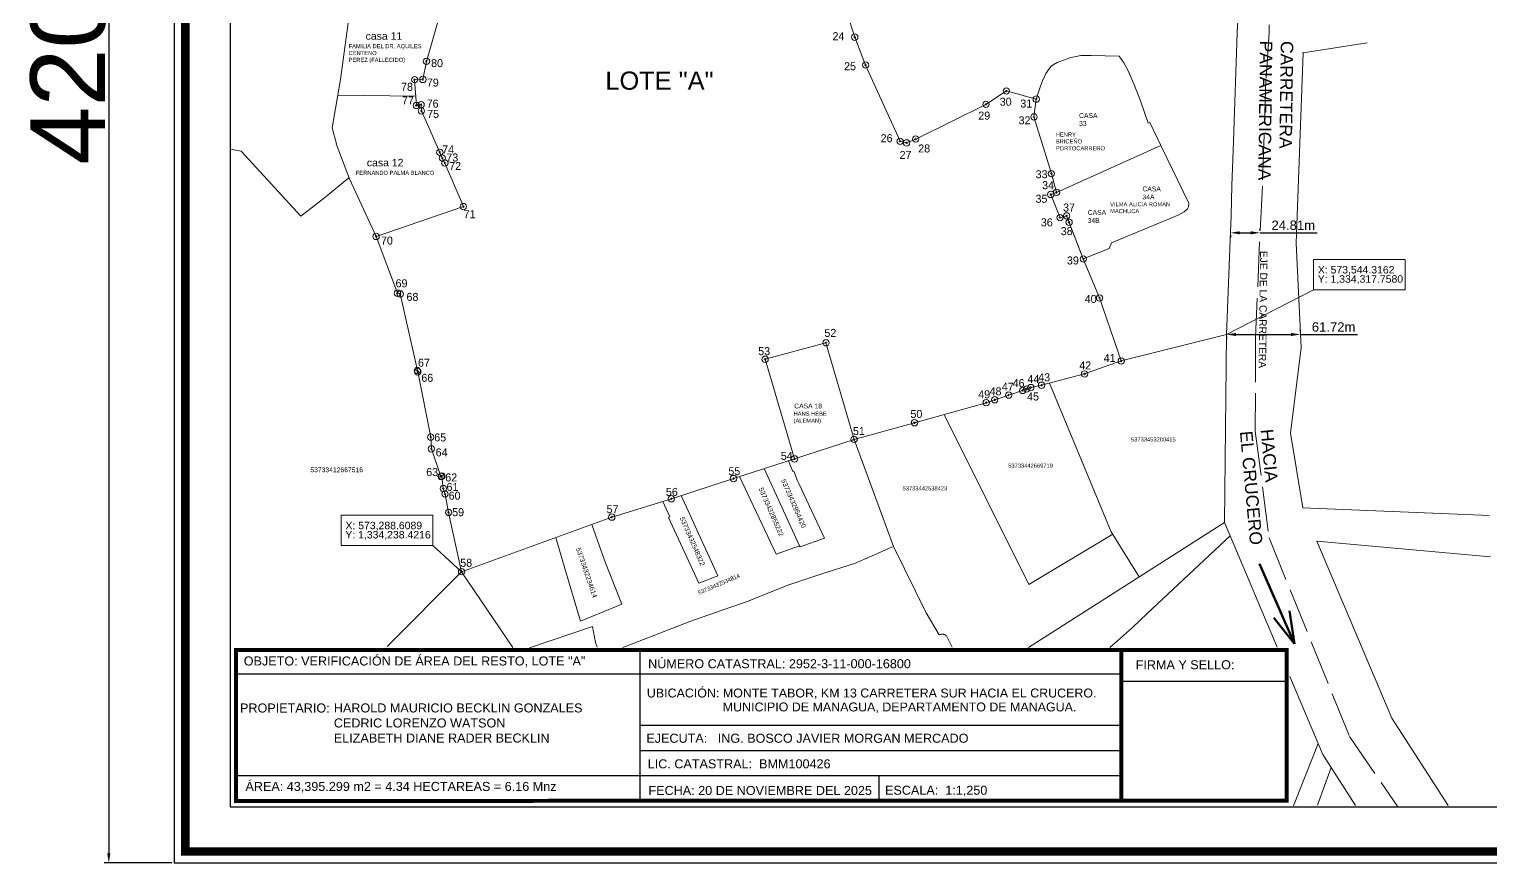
# Model space of a CAD drawing. Header units: millimetres. Extents: x -3245 to 2970, y 1153 to 3965.
# Drawn here: x -631.4 to -240.6, y 1656.4 to 1879.3 of the extents above; entities that cross this region are included whole.
import ezdxf
from ezdxf.enums import TextEntityAlignment as Align

# ---------------------------------------------------------------- set-up
doc = ezdxf.new("R2010")
doc.units = ezdxf.units.MM
doc.linetypes.add('ACAD_ISO02W100', pattern=[15, 12, -3])
doc.layers.add('CIRCULO PI', color=2, linetype='Continuous')
doc.layers.add('FONDO_MANAGUA', color=8, linetype='ACAD_ISO02W100')
doc.layers.add('FRAME 070', color=7, linetype='Continuous', lineweight=70)
doc.styles.add('LOPEZ', font='TCCM____.TTF')
doc.styles.add('PI', font='arial.ttf', dxfattribs={"height": 0.4})
doc.styles.get("Standard").update_dxf_attribs({"font": 'arial.ttf'})
doc.dimstyles.new('ISO-25', dxfattribs={"dimtxt": 2.5, "dimasz": 2.5, "dimexe": 1.25, "dimexo": 0.625, "dimtad": 1, "dimdec": 3, "dimtxsty": 'Standard', "dimcen": 2.5, "dimadec": 0, "dimazin": 0, "dimtfac": 1, "dimtdec": 3, "dimtmove": 0, "dimatfit": 3, "dimfxl": 1, "dimarcsym": 0})
doc.dimstyles.new('RONI-250', dxfattribs={"dimtxt": 2.5, "dimasz": 2.5, "dimexe": 1.25, "dimexo": 0.625, "dimgap": 0.725, "dimtad": 1, "dimzin": 1, "dimdsep": 46, "dimtxsty": 'Standard', "dimcen": 2.5, "dimclrd": 256, "dimclre": 256, "dimclrt": 5, "dimaunit": 1, "dimadec": 4, "dimazin": 0, "dimtfac": 1, "dimtmove": 0, "dimatfit": 3, "dimfxl": 1, "dimlwd": -1, "dimlwe": -1, "dimarcsym": 0})

# ---------------------------------------------------------------- blocks, each defined once
blk = doc.blocks.new('*D90')
at = {"color": 0, "lineweight": -2, "transparency": 16777216}
for p, q in [((-593.27, 2076.4), (-611.36, 2076.4)), ((-610.11, 2073.9), (-610.11, 1658.9)), ((-593.27, 1656.4), (-611.36, 1656.4))]:
    blk.add_line(p, q, dxfattribs=at)
at = {"color": 0, "lineweight": 9, "transparency": 16777216}
for points in [[(-610.53, 2073.9), (-609.7, 2073.9), (-610.11, 2076.4)], [(-610.53, 1658.9), (-609.7, 1658.9), (-610.11, 1656.4)]]:
    blk.add_solid(points, dxfattribs=at)
at = {"layer": 'Defpoints', "color": 0, "lineweight": 9, "transparency": 16777216}
for p in [(-592.65, 2076.4), (-610.11, 1656.4), (-592.65, 1656.4)]:
    blk.add_point(p, dxfattribs=at)
at = {"color": 0, "transparency": 16777216, "insert": (-620.95, 1866.4), "char_height": 2.5, "attachment_point": 5, "rotation": 90}
blk.add_mtext('{\\H8x;420}', dxfattribs=at)
blk = doc.blocks.new('*D108')
at = {"transparency": 16777216}
for p, q in [((-308.75, 1797.7), (-294, 1797.7)), ((-291.5, 1798.3), (-291.5, 1798.95)), ((-291.5, 1797.7), (-276.26, 1797.7)), ((-311.25, 1797.08), (-311.25, 1796.45))]:
    blk.add_line(p, q, dxfattribs=at)
at = {"lineweight": 9, "transparency": 16777216}
for points in [[(-308.75, 1798.12), (-308.75, 1797.28), (-311.25, 1797.7)], [(-294, 1798.12), (-294, 1797.28), (-291.5, 1797.7)]]:
    blk.add_solid(points, dxfattribs=at)
at = {"layer": 'Defpoints', "color": 0, "lineweight": 9, "transparency": 16777216}
for p in [(-311.25, 1797.71, 425.74), (-291.5, 1797.7), (-291.5, 1797.68, 438.66)]:
    blk.add_point(p, dxfattribs=at)
at = {"lineweight": 9, "transparency": 16777216, "insert": (-282.63, 1799.7), "char_height": 2.5, "attachment_point": 5}
blk.add_mtext('61.72m', dxfattribs=at)
blk = doc.blocks.new('*D109')
at = {"transparency": 16777216}
for p, q in [((-302.29, 1825.51), (-302.29, 1826.14)), ((-310.23, 1824.28), (-310.23, 1823.64)), ((-307.73, 1824.89), (-304.79, 1824.89)), ((-302.29, 1824.89), (-287.02, 1824.89))]:
    blk.add_line(p, q, dxfattribs=at)
at = {"lineweight": 9, "transparency": 16777216}
for points in [[(-307.73, 1825.31), (-307.73, 1824.48), (-310.23, 1824.89)], [(-304.79, 1825.31), (-304.79, 1824.48), (-302.29, 1824.89)]]:
    blk.add_solid(points, dxfattribs=at)
at = {"layer": 'Defpoints', "color": 0, "lineweight": 9, "transparency": 16777216}
for p in [(-310.23, 1824.91, 425.74), (-302.29, 1824.89), (-302.29, 1824.88, 106.4)]:
    blk.add_point(p, dxfattribs=at)
at = {"lineweight": 9, "transparency": 16777216, "insert": (-293.41, 1826.9), "char_height": 2.5, "attachment_point": 5}
blk.add_mtext('24.81m', dxfattribs=at)

msp = doc.modelspace()

# ---------------------------------------------------------------- linework, layer by layer
at = {"color": 7, "lineweight": 15}
msp.add_line((-311.2538, 1797.7091, 425.7391), (-288.0012, 1809.6738), dxfattribs=at)
at = {"color": 1, "lineweight": 15}
for p, q in [((-311.2538, 1797.7091, 425.7391), (-311.7802, 1747.4038, 425.7391)), ((-431.6642, 1738.9802, 425.7391), (-441.4927, 1759.6844, 425.7391)), ((-434.888, 1761.8132, 425.7391), (-425.4019, 1741.17, 425.7391)), ((-290.8644, 1751.2959, 425.7391), (-240.9142, 1749.3008, 425.7391)), ((-311.7802, 1747.4038, 425.7391), (-364.2277, 1714.009, 425.7391)), ((-311.7802, 1747.4038, 425.7391), (-310.2626, 1743.8161, 425.7391)), ((-332.4755, 1723.1161, 425.7391), (-310.2626, 1743.8161, 425.7391)), ((-310.2626, 1743.8161, 425.7391), (-297.6896, 1714.1091, 425.7391)), ((-425.4019, 1741.17, 425.7391), (-431.6642, 1738.9802, 425.7391)), ((-287.0914, 1742.3816, 425.7391), (-240.6939, 1738.2182, 425.7391)), ((-287.0914, 1742.3816, 425.7391), (-240.6939, 1738.2182, 425.7391)), ((-477.5015, 1737.0487, 425.7391), (-472.9093, 1725.549, 425.7391)), ((-332.4755, 1723.1161, 425.7391), (-336.3844, 1719.3511, 425.7391)), ((-336.3844, 1719.3511, 425.7391), (-340.4172, 1715.7187, 425.7391)), ((-294.3388, 1706.1918, 425.7391), (-286.7605, 1688.2862, 425.7391)), ((-293.3933, 1671.6021, 425.7391), (-286.7605, 1688.2862, 425.7391)), ((-286.7605, 1688.2862, 425.7391), (-285.5202, 1685.3555, 425.7391)), ((-285.5202, 1685.3555, 425.7391), (-283.2696, 1681.8638, 425.7391)), ((-286.9073, 1671.7758, 425.7391), (-283.2696, 1681.8638, 425.7391)), ((-283.2696, 1681.8638, 425.7391), (-276.7454, 1671.741, 425.7391))]:
    msp.add_line(p, q, dxfattribs=at)
at = {"color": 8, "linetype": 'ACAD_ISO02W100', "lineweight": 15}
for p, q in [((-303.5136, 1796.9657, 106.4028), (-303.5851, 1771.859, 106.4028)), ((-303.5851, 1771.859, 106.4028), (-299.8637, 1743.3292, 106.4028)), ((-299.8637, 1743.3292, 106.4028), (-278.3861, 1690.1984)), ((-278.3861, 1690.1984), (-265.451, 1671.4019))]:
    msp.add_line(p, q, dxfattribs=at)
at = {"color": 7, "lineweight": 50}
for p, q in [((-302.4266, 1736.3249), (-293.0478, 1714.9219)), ((-293.0478, 1714.9219), (-294.4038, 1723.7421)), ((-293.0478, 1714.9219), (-298.6134, 1721.8974))]:
    msp.add_line(p, q, dxfattribs=at)
for points in [[(1.3517, 1656.4019), (1.3517, 2076.4019), (-592.6483, 2076.4019), (-592.6483, 1656.4019)], [(-577.6483, 2061.4019), (-577.6483, 1671.4019), (-13.6483, 1671.4019), (-13.6483, 2061.4019)]]:
    msp.add_lwpolyline(points, close=True)
at = {"const_width": 2.28}
msp.add_lwpolyline([(-1.6483, 1659.4019), (-1.6483, 2073.4019), (-589.6483, 2073.4019), (-589.6483, 1659.4019)], close=True, dxfattribs=at)
msp.add_lwpolyline([(-577.6483, 1671.4019), (-13.6483, 1671.4019), (-13.6483, 2061.4019), (-577.6483, 2061.4019)])
at = {"color": 8, "linetype": 'ACAD_ISO02W100', "lineweight": 15, "elevation": 106.4028}
msp.add_lwpolyline([(-294.2619, 2035.3455), (-294.9724, 2009.8118), (-296.1514, 1983.5514), (-297.6138, 1943.142), (-298.7527, 1913.0307), (-299.1873, 1901.8794), (-299.5177, 1895.505), (-299.8941, 1878.3386), (-300.7312, 1866.0455), (-301.66, 1837.388), (-302.4179, 1822.4329), (-303.5136, 1796.9657)], dxfattribs=at)
at = {"color": 1, "lineweight": 15, "elevation": 425.7391}
for points in [[(-521.9342, 1881.9035), (-525.1702, 1870.7305), (-526.1466, 1865.9011), (-528.342, 1865.8312), (-527.8816, 1858.9372), (-526.6042, 1859.1598), (-526.5385, 1857.485), (-521.6055, 1846.3962), (-520.9473, 1844.8981), (-520.2538, 1843.5377), (-515.3073, 1831.9032), (-538.6338, 1823.9033), (-545.7761, 1839.3118), (-549.3447, 1848.6502), (-549.2408, 1848.7206), (-550.4201, 1852.9571), (-548.1305, 1865.9296), (-543.3766, 1901.509)], [(-412.6989, 1883.4317), (-410.6706, 1877.2133), (-407.7656, 1869.7574), (-398.5494, 1849.3711), (-396.8118, 1848.9491), (-394.372, 1849.9746), (-375.5862, 1859.2487), (-370.1239, 1862.8306), (-362.1423, 1860.65), (-361.0157, 1864.0998), (-360.4471, 1865.5499), (-359.5491, 1867.5347), (-358.2095, 1869.3283), (-357.6452, 1869.8526), (-356.5214, 1870.4848), (-353.1314, 1871.6672), (-350.2133, 1872.33), (-347.4802, 1872.2951), (-339.969, 1872.0975), (-338.7283, 1870.3648), (-337.7516, 1868.533), (-336.059, 1864.7454), (-334.2792, 1860.2058), (-332.213, 1854.1817), (-331.7298, 1854.3872), (-328.8117, 1848.2342), (-321.3823, 1832.8024), (-321.4548, 1831.8206), (-321.7074, 1831.2914), (-322.6196, 1830.4927), (-323.9887, 1829.6878), (-342.0603, 1822.2515), (-342.6119, 1820.7208), (-349.5576, 1817.8869), (-345.217, 1807.4681), (-339.4297, 1790.6071), (-311.2538, 1797.7091), (-310.2765, 1822.9377), (-310.2987, 1823.1969), (-310.2267, 1824.9062), (-310.0283, 1829.6188), (-309.8658, 1837.5341), (-309.4236, 1849.3389), (-308.4196, 1878.4071), (-308.2417, 1881.6691)], [(-528.0387, 1861.4417), (-548.876, 1861.7055)], [(-545.9486, 1839.5498), (-552.4092, 1834.2533), (-558.8119, 1829.3145), (-574.7282, 1846.7092), (-577.5745, 1847.273)], [(-328.8117, 1848.2342), (-356.7113, 1835.7043), (-358.2576, 1835.142), (-355.7826, 1828.9394), (-354.0196, 1829.4249), (-349.5576, 1817.8869)], [(-334.5879, 1732.8695), (-342.0705, 1744.9056), (-358.6234, 1784.6792)], [(-341.6826, 1744.3096), (-364.1602, 1730.8391), (-386.7206, 1776.3229)], [(-472.7172, 1714.0085), (-464.429, 1717.194), (-454.7863, 1720.9442), (-446.4277, 1723.8854), (-439.6004, 1726.2299), (-437.163, 1727.2129), (-428.5949, 1730.6685), (-419.704, 1733.5632), (-410.7649, 1736.4543), (-406.1687, 1738.4172), (-401.6199, 1740.4241), (-400.2801, 1741.0152), (-410.8462, 1769.6363)], [(-426.7769, 1764.4276), (-410.8462, 1769.6363)], [(-400.1969, 1740.846), (-391.5385, 1723.2586), (-388.131, 1717.3324), (-387.9157, 1717.4362), (-387.729, 1717.4983), (-387.5745, 1717.5313), (-387.3899, 1717.5525), (-387.2347, 1717.5529), (-387.0762, 1717.5395), (-386.9393, 1717.5154), (-386.8276, 1717.4865), (-386.7316, 1717.4552), (-386.6148, 1717.4073), (-386.5094, 1717.3551), (-386.406, 1717.2944), (-386.272, 1717.1998), (-386.1662, 1717.1098), (-384.6483, 1714.1009)], [(-287.0914, 1742.3816), (-267.0834, 1695.105), (-251.9995, 1671.7016)], [(-515.7992, 1734.2463), (-535.7028, 1714.2691)], [(-515.7992, 1734.2463), (-502.1272, 1713.9991)], [(-497.5965, 1713.9042), (-480.8133, 1719.6389), (-479.9569, 1715.3219), (-479.5662, 1714.0288)]]:
    msp.add_lwpolyline(points, dxfattribs=at)
at = {"color": 7, "lineweight": 20, "ltscale": 0.5, "elevation": 425.7391, "flags": 128}
msp.add_lwpolyline([(-412.6989, 1883.4317), (-410.6706, 1877.2133), (-407.7656, 1869.7574), (-398.5494, 1849.3711), (-396.8118, 1848.9491), (-394.372, 1849.9746), (-375.5862, 1859.2487), (-370.1239, 1862.8306), (-362.1423, 1860.65), (-362.7431, 1855.889), (-358.0896, 1840.7214), (-356.7113, 1835.7043), (-358.2576, 1835.142), (-355.7826, 1828.9394), (-354.0196, 1829.4249), (-353.3455, 1827.6817), (-349.5576, 1817.8869), (-345.217, 1807.4681), (-339.4297, 1790.6071), (-349.2187, 1787.1366), (-360.7223, 1784.1308), (-363.5967, 1783.5084), (-364.6867, 1783.1194), (-365.7766, 1782.7304), (-369.5124, 1781.4769), (-373.2483, 1780.2235), (-375.5245, 1779.4598), (-394.6867, 1774.091), (-410.8462, 1769.6363), (-418.3581, 1795.4842), (-434.631, 1791.0724), (-426.7769, 1764.4276), (-443.0897, 1759.1696), (-459.6968, 1753.7553), (-475.6258, 1748.8526), (-515.7992, 1734.2463), (-519.2546, 1750.1082), (-520.2101, 1755.0215), (-520.6786, 1756.4886), (-521.0669, 1759.8134), (-521.3038, 1759.7339), (-523.8752, 1767.1048), (-524.0439, 1770.2524), (-527.4992, 1787.7067), (-527.6194, 1788.0453), (-532.1989, 1808.5477), (-532.9409, 1808.7419), (-538.6326, 1823.9154), (-515.3085, 1831.9145), (-520.2545, 1843.5479), (-520.9479, 1844.9082), (-521.606, 1846.406), (-526.5385, 1857.4937), (-526.6042, 1859.1684), (-527.8815, 1858.9458), (-528.3419, 1865.8391), (-526.1466, 1865.909), (-525.1704, 1870.738), (-521.9346, 1881.9098)], dxfattribs=at)
at = {"color": 7, "lineweight": 15}
for points in [[(-288.0012, 1817.7692), (-263.5275, 1817.7692), (-263.5275, 1809.6738), (-288.0012, 1809.6738)], [(-547.9904, 1749.3699), (-523.5167, 1749.3699), (-523.5167, 1741.2745), (-547.9904, 1741.2745)]]:
    msp.add_lwpolyline(points, close=True, dxfattribs=at)
msp.add_lwpolyline([(-523.5167, 1741.2745), (-515.7992, 1734.2463)], dxfattribs=at)
at = {"color": 1, "lineweight": 15}
for points in [[(-428.4122, 1763.9005, 425.7391), (-427.2269, 1761.0506, 425.7391), (-426.9776, 1761.136, 425.7391), (-425.9586, 1758.5812, 425.7391), (-425.6273, 1757.8356, 425.7391), (-418.7326, 1743.2321, 425.7391), (-425.2885, 1740.9231, 425.7391), (-425.4019, 1741.17, 425.7391), (-431.6642, 1738.9802, 425.7391), (-441.4927, 1759.6844, 425.7391)], [(-428.4122, 1763.9005, 425.7391), (-427.2269, 1761.0506, 425.7391), (-426.9776, 1761.136, 425.7391), (-425.9586, 1758.5812, 425.7391), (-425.6273, 1757.8356, 425.7391), (-418.7326, 1743.2321, 425.7391), (-425.2885, 1740.9231, 425.7391), (-425.4019, 1741.17, 425.7391), (-434.8878, 1761.8129, 425.7391), (-434.8878, 1761.8129, 425.7391)], [(-457.1175, 1754.5962, 425.7391), (-447.2548, 1733.1707, 425.7391), (-452.3683, 1731.1999, 425.7391), (-460.4641, 1748.7868, 425.7391), (-460.12, 1748.958, 425.7391), (-461.9564, 1753.0598, 425.7391)], [(-457.1175, 1754.5962, 425.7391), (-447.2548, 1733.1707, 425.7391), (-452.3683, 1731.1999, 425.7391), (-460.4641, 1748.7868, 425.7391), (-460.12, 1748.958, 425.7391)], [(-480.9873, 1746.9033, 425.7391), (-477.5015, 1737.0487, 425.7391), (-472.9093, 1725.549, 425.7391), (-484.0191, 1721.0062, 425.7391), (-488.1863, 1735.1212, 425.7391), (-490.5777, 1743.4164, 425.7391)]]:
    msp.add_polyline3d(points, dxfattribs=at)
at = {"layer": 'CIRCULO PI', "color": 5, "lineweight": 5}
for centre in [(-410.6706, 1877.2133, 425.7391), (-525.1704, 1870.738, 425.7391), (-407.7656, 1869.7574, 425.7391), (-528.3419, 1865.8391, 425.7391), (-528.3419, 1865.8391, 425.7391), (-526.1466, 1865.909, 425.7391), (-375.5862, 1859.2487, 425.7391), (-370.1239, 1862.8306, 425.7391), (-362.1423, 1860.65, 425.7391), (-527.8815, 1858.9458, 425.7391), (-526.6042, 1859.1684, 425.7391), (-526.5385, 1857.4937, 425.7391), (-362.7431, 1855.889, 425.7391), (-398.5494, 1849.3711, 425.7391), (-396.8118, 1848.9491, 425.7391), (-394.372, 1849.9746, 425.7391), (-521.606, 1846.406, 425.7391), (-520.9479, 1844.9082, 425.7391), (-520.2545, 1843.5479, 425.7391), (-358.0896, 1840.7214, 425.7391), (-515.3085, 1831.9145, 425.7391), (-358.2576, 1835.142, 425.7391), (-356.7113, 1835.7043, 425.7391), (-355.7826, 1828.9394, 425.7391), (-354.0196, 1829.4249, 425.7391), (-353.3455, 1827.6817, 425.7391), (-538.6326, 1823.9154, 425.7391), (-349.557, 1817.8873, 425.7391), (-532.9409, 1808.7419, 425.7391), (-532.1989, 1808.5477, 425.7391), (-345.217, 1807.4681, 425.7391), (-418.3581, 1795.4842, 425.7391), (-434.631, 1791.0724, 425.7391), (-339.429, 1790.6075, 425.7391), (-527.6194, 1788.0453, 425.7391), (-527.4992, 1787.7067, 425.7391), (-349.2187, 1787.1366, 425.7391), (-369.5124, 1781.4769, 425.7391), (-365.7766, 1782.7304, 425.7391), (-364.6867, 1783.1194, 425.7391), (-363.5967, 1783.5084, 425.7391), (-360.7223, 1784.1308, 425.7391), (-375.5245, 1779.4598, 425.7391), (-373.2483, 1780.2235, 425.7391), (-394.6867, 1774.091, 425.7391), (-524.0439, 1770.2524, 425.7391), (-410.8462, 1769.6363, 425.7391), (-523.8752, 1767.1048, 425.7391), (-426.7769, 1764.4276, 425.7391), (-521.3038, 1759.7339, 425.7391), (-521.0669, 1759.8134, 425.7391), (-443.0897, 1759.1696, 425.7391), (-520.6786, 1756.4886, 425.7391), (-520.2101, 1755.0215, 425.7391), (-459.6968, 1753.7553, 425.7391), (-519.2546, 1750.1082, 425.7391), (-475.6258, 1748.8526, 425.7391), (-515.7992, 1734.2463, 425.7391)]:
    msp.add_circle(centre, 0.85, dxfattribs=at)
at = {"layer": 'CIRCULO PI', "color": 5, "lineweight": 80}
for centre in [(-410.6713, 1877.213, 425.7391), (-525.171, 1870.7376, 425.7391), (-407.7663, 1869.757, 425.7391), (-528.3426, 1865.8387, 425.7391), (-528.3426, 1865.8387, 425.7391), (-526.1473, 1865.9086, 425.7391), (-370.1246, 1862.8302, 425.7391), (-362.1429, 1860.6496, 425.7391), (-527.8821, 1858.9454, 425.7391), (-526.6048, 1859.168, 425.7391), (-526.5392, 1857.4933, 425.7391), (-375.5868, 1859.2483, 425.7391), (-362.7437, 1855.8886, 425.7391), (-398.55, 1849.3707, 425.7391), (-396.8125, 1848.9487, 425.7391), (-394.3727, 1849.9742, 425.7391), (-521.6067, 1846.4056, 425.7391), (-520.9486, 1844.9078, 425.7391), (-520.2551, 1843.5475, 425.7391), (-358.0902, 1840.721, 425.7391), (-358.2582, 1835.1416, 425.7391), (-356.712, 1835.7039, 425.7391), (-515.3091, 1831.9141, 425.7391), (-355.7833, 1828.939, 425.7391), (-354.0203, 1829.4245, 425.7391), (-353.3461, 1827.6813, 425.7391), (-538.6333, 1823.915, 425.7391), (-349.5576, 1817.8869, 425.7391), (-532.9416, 1808.7416, 425.7391), (-532.1995, 1808.5473, 425.7391), (-345.2177, 1807.4677, 425.7391), (-418.3588, 1795.4838, 425.7391), (-434.6316, 1791.072, 425.7391), (-339.4297, 1790.6071, 425.7391), (-527.6201, 1788.0449, 425.7391), (-527.4998, 1787.7063, 425.7391), (-349.2194, 1787.1363, 425.7391), (-365.7773, 1782.73, 425.7391), (-364.6873, 1783.119, 425.7391), (-363.5973, 1783.508, 425.7391), (-360.7229, 1784.1304, 425.7391), (-375.5252, 1779.4594, 425.7391), (-373.2489, 1780.2231, 425.7391), (-369.5131, 1781.4766, 425.7391), (-394.6873, 1774.0906, 425.7391), (-524.0445, 1770.252, 425.7391), (-523.8758, 1767.1044, 425.7391), (-410.8469, 1769.6359, 425.7391), (-426.7775, 1764.4272, 425.7391), (-521.3044, 1759.7335, 425.7391), (-521.0676, 1759.813, 425.7391), (-443.0904, 1759.1692, 425.7391), (-520.6793, 1756.4882, 425.7391), (-520.2107, 1755.0211, 425.7391), (-459.6975, 1753.7549, 425.7391), (-519.2552, 1750.1078, 425.7391), (-475.6265, 1748.8522, 425.7391), (-515.7999, 1734.2459, 425.7391)]:
    msp.add_circle(centre, 0.0536, dxfattribs=at)
at = {"layer": 'FONDO_MANAGUA', "color": 1, "linetype": 'ByBlock', "lineweight": 9}
for p, q in [((-291.3391, 1794.2319, 438.6617), (-294.1267, 1771.3296, 106.4028)), ((-294.1267, 1771.3296, 106.4028), (-290.8644, 1751.2959, 425.7391)), ((-340.4172, 1715.7187, 425.7391), (-342.4661, 1713.9939, 425.7391))]:
    msp.add_line(p, q, dxfattribs=at)
for points, elevation in [([(-291.3391, 1794.2319), (-292.6617, 1822.1635), (-292.1499, 1836.7747), (-290.754, 1873.0395), (-290.8454, 1873.2344)], 438.6617), ([(-290.754, 1873.0395), (-273.6585, 1875.6622)], 434.8417)]:
    msp.add_lwpolyline(points, dxfattribs=dict(at, elevation=elevation))
at = {"layer": 'FRAME 070', "lineweight": 25}
for p, q in [((-468.032, 1672.9233), (-468.032, 1713.1377)), ((-339.3917, 1673.0572), (-339.3917, 1713.2716)), ((-576.1373, 1706.9602), (-339.3917, 1706.9602)), ((-339.3917, 1704.9367), (-295.1478, 1704.9367)), ((-468.032, 1693.1644), (-339.3917, 1693.1644)), ((-406.9129, 1693.1644), (-339.3917, 1693.1644)), ((-468.032, 1686.462), (-339.3917, 1686.462)), ((-576.1373, 1679.7596), (-339.3917, 1679.7596)), ((-507.4488, 1679.7596), (-339.3917, 1679.7596)), ((-404.2677, 1679.7596), (-404.2677, 1673.0572))]:
    msp.add_line(p, q, dxfattribs=at)
at = {"layer": 'FRAME 070', "lineweight": 25, "const_width": 1.0677}
for points in [[(-576.1373, 1713.2716), (-339.3917, 1713.2716), (-339.3917, 1673.0572), (-576.1373, 1672.9233)], [(-339.3917, 1713.2716), (-295.1478, 1713.2716), (-295.1478, 1673.0572), (-339.3917, 1673.0572)]]:
    msp.add_lwpolyline(points, close=True, dxfattribs=at)

# ---------------------------------------------------------------- texts
at = {"color": 7, "lineweight": 30, "style": 'LOPEZ'}
for s, p in [('24', (-416.6292, 1875.754)), ('80', (-523.9451, 1868.5658)), ('25', (-413.5157, 1867.7298)), ('78', (-531.9796, 1862.2271)), ('79', (-525.077, 1863.352)), ('77', (-531.7163, 1858.6171)), ('76', (-525.1297, 1857.7314)), ('30', (-371.9034, 1858.2423)), ('31', (-366.3993, 1857.7516)), ('75', (-524.9989, 1854.975)), ('29', (-377.6402, 1854.5238)), ('32', (-366.8644, 1853.2585)), ('26', (-403.7439, 1848.4795)), ('28', (-393.6913, 1845.7383)), ('74', (-520.9804, 1845.4704)), ('73', (-519.8711, 1843.3181)), ('27', (-398.6793, 1844.0035)), ('72', (-519.1093, 1841.0455)), ('33', (-362.3051, 1838.8417)), ('34', (-360.5696, 1835.9167)), ('35', (-362.3376, 1832.2847)), ('37', (-354.97, 1829.9445)), ('71', (-515.2487, 1828.1635)), ('36', (-360.9127, 1825.9676)), ('38', (-355.5825, 1823.6315)), ('70', (-537.3425, 1821.1051)), ('39', (-353.9345, 1815.7849)), ('69', (-533.4386, 1809.6791)), ('68', (-530.5162, 1806.0425)), ('40', (-349.1779, 1805.486)), ('52', (-418.7876, 1796.4131)), ('53', (-436.4732, 1791.5287)), ('67', (-527.4495, 1788.4375)), ('42', (-350.6338, 1787.7072)), ('41', (-344.1139, 1789.6958)), ('66', (-526.5521, 1784.3985)), ('44', (-364.493, 1784.0769)), ('43', (-361.6183, 1784.5201)), ('49', (-377.6557, 1779.9846)), ('48', (-374.6168, 1780.7889)), ('47', (-371.3297, 1782.0377)), ('46', (-368.453, 1782.9709)), ('45', (-364.584, 1779.4039)), ('50', (-395.7793, 1774.7222)), ('65', (-523.084, 1768.4512)), ('51', (-411.1629, 1770.1683)), ('64', (-522.7265, 1764.4494)), ('54', (-430.4391, 1763.5197)), ('63', (-525.2429, 1759.1988)), ('62', (-520.1514, 1757.7524)), ('55', (-444.4548, 1759.4213)), ('61', (-519.8102, 1755.214)), ('60', (-519.2477, 1752.8792)), ('56', (-461.1532, 1753.8764)), ('59', (-518.31, 1748.464)), ('57', (-477.0313, 1749.2492)), ('58', (-516.1486, 1734.9227))]:
    msp.add_text(s, height=2.13922, dxfattribs=at).set_placement(p, align=Align.BOTTOM_LEFT)
at = {"color": 7, "lineweight": 15}
for s, p in [('Y: 1,334,317.7580', (-286.8809, 1811.5431)), ('X: 573,544.3162', (-286.8579, 1814.0137)), ('X: 573,288.6089', (-546.8472, 1745.6144)), ('Y: 1,334,238.4216', (-546.8701, 1743.1438))]:
    msp.add_text(s, height=1.9998, dxfattribs=at).set_placement(p)
at = {"color": 7, "lineweight": 0, "attachment_point": 1}
for s, insert, char_height, width in [('casa 11', (-541.436, 1878.5363, 421.2756), 1.9998, 13.479856), ('FAMILIA DEL DR. AQUILES CENTENO \\PPEREZ (FALLECIDO)', (-546.0061, 1875.3653, 421.2756), 1.099684, 20.692418), ('HENRY BRICEÑO PORTOCARRERO', (-356.9083, 1851.7198, 421.2756), 1.099684, 10.459428), ('casa 12', (-541.1224, 1844.6636, 421.2756), 1.9998, 13.479856), ('FERNANDO PALMA BLANCO', (-544.0649, 1841.4865, 421.2756), 1.099684, 25.628033), ('VILMA ALICIA ROMAN MACHUCA', (-342.3802, 1833.084, 421.2756), 1.099684, 16.023271), ('HANS HEBE (ALEMAN)', (-427.0247, 1777.0447, 421.2756), 1.099684, 10.459428), ('53733453200415', (-336.7971, 1770.188), 1.099684, 10.459428), ('53733442669719', (-369.6394, 1763.1724), 1.099684, 10.459428), ('53733412667516', (-556.2147, 1762.1532), 1.292748, 10.484833), ('53733442538423', (-397.8888, 1757.0964), 1.099684, 10.459428)]:
    msp.add_mtext(s, dxfattribs=dict(at, insert=insert, char_height=char_height, width=width))
at = {"color": 7, "lineweight": 0, "char_height": 1.29275, "attachment_point": 1}
for s, width, insert in [('CASA \\P33', 4.027152, (-350.6848, 1856.912, 421.2756)), ('CASA \\P34A', 4.027152, (-333.7433, 1837.2719, 421.2756)), ('CASA 34B', 4.027152, (-348.3805, 1830.9863, 421.2756)), ('CASA 18', 10.484833, (-426.8529, 1779.2118, 421.2756))]:
    msp.add_mtext_dynamic_manual_height_columns(s, width=width, gutter_width=6.4637, heights=[0], dxfattribs=dict(at, insert=insert))
at = {"color": 8, "linetype": 'ACAD_ISO02W100', "lineweight": 15, "insert": (-300.3078, 1820.0441, 532.1419), "char_height": 1.961257, "width": 33.677157, "attachment_point": 1, "rotation": 269.258603, "style": 'PI'}
msp.add_mtext('EJE DE LA CARRETERA', dxfattribs=at)
at = {"color": 7, "lineweight": 0, "attachment_point": 1}
for s, insert, char_height, width, rotation in [('53733432954420', (-429.215, 1759.1848), 1.292748, 10.484833, 293.602984), ('53733432855222', (-435.2181, 1756.9475), 1.292748, 10.484833, 293.602984), ('53733432548322', (-456.3038, 1749.1035), 1.292748, 10.484833, 293.602984), ('53733432234614', (-483.9967, 1740.8631), 1.292748, 10.484833, 288.655743), ('53733432534814', (-452.7075, 1729.0728), 1.099684, 10.459428, 23.185362)]:
    msp.add_mtext(s, dxfattribs=dict(at, insert=insert, char_height=char_height, width=width, rotation=rotation))
at = {"layer": 'FRAME 070', "lineweight": 25, "style": 'PI'}
for s, height, p in [('LOTE "A"', 4.8543, (-477.3396, 1863.1672)), ('OBJETO: VERIFICACIÓN DE ÁREA DEL RESTO, LOTE "A"', 2.412862, (-574.0383, 1709.166)), ('NÚMERO CATASTRAL: 2952-3-11-000-16800', 2.412862, (-465.9163, 1708.4342, 0.0296)), ('FIRMA Y SELLO:', 2.412862, (-335.5576, 1708.1573)), ('UBICACIÓN: MONTE TABOR, KM 13 CARRETERA SUR HACIA EL CRUCERO.', 2.37935, (-466.2516, 1700.6148)), ('PROPIETARIO: ', 2.412862, (-575.028, 1696.5907)), ('MUNICIPIO DE MANAGUA, DEPARTAMENTO DE MANAGUA.', 2.37935, (-445.9599, 1696.8874)), ('EJECUTA:   ING. BOSCO JAVIER MORGAN MERCADO', 2.412862, (-466.3967, 1688.5006)), ('LIC. CATASTRAL:  BMM100426', 2.412862, (-466.0238, 1681.661)), ('FECHA: 20 DE NOVIEMBRE DEL 2025', 2.412862, (-465.8243, 1674.5401)), ('ESCALA:  1:1,250', 2.412862, (-402.5715, 1674.599))]:
    msp.add_text(s, height=height, dxfattribs=at).set_placement(p)
at = {"layer": 'FRAME 070', "lineweight": 25, "char_height": 3.34073, "attachment_point": 1, "style": 'PI'}
for s, insert, width, rotation in [('CARRETERA \\PPANAMERICANA', (-293.4083, 1876.1706), 11.061109, 269.258603), ('HACIA \\PEL CRUCERO', (-298.8241, 1772.5513, -140.8341), 32.909668, 275.187033)]:
    msp.add_mtext(s, dxfattribs=dict(at, insert=insert, width=width, rotation=rotation))
at = {"layer": 'FRAME 070', "lineweight": 25, "char_height": 2.412862, "attachment_point": 1, "style": 'PI'}
for s, insert, width in [('HAROLD MAURICIO BECKLIN GONZALES\\PCEDRIC LORENZO WATSON\\PELIZABETH DIANE RADER BECKLIN ', (-549.9476, 1699.0219), 81.590977), ('ÁREA: 43,395.299 m2 = 4.34 HECTAREAS = 6.16 Mnz', (-573.5786, 1678.0243), 130.444815)]:
    msp.add_mtext(s, dxfattribs=dict(at, insert=insert, width=width))

# ---------------------------------------------------------------- dimensions: what is measured, and where the dimension line sits
at = {"color": 1}
dim = msp.add_linear_dim(base=(-610.1134, 1656.4019), p1=(-592.6483, 2076.4019), p2=(-592.6483, 1656.4019), angle=90, text='{\\H8x;<>}', dimstyle='ISO-25', dxfattribs=at)
dim.commit()
dim.dimension.update_dxf_attribs({"geometry": '*D90', "text_midpoint": (-620.9498, 1866.4019)})
at = {"color": 1, "lineweight": 9}
for base, p1, p2, text, picture, middle in [((-302.2938, 1824.8944), (-310.2274, 1824.9058, 425.7391), (-302.2938, 1824.8827, 106.4028), '24.81m', '*D109', (-293.408, 1824.8944)), ((-291.5022, 1797.7007), (-311.2538, 1797.7091, 425.7391), (-291.5022, 1797.6777, 438.6617), '61.72m', '*D108', (-282.6309, 1797.7007))]:
    dim = msp.add_linear_dim(base=base, p1=p1, p2=p2, text=text, dimstyle='RONI-250', override={"dimclrt": 256}, dxfattribs=at)
    dim.commit()
    dim.dimension.update_dxf_attribs({"geometry": picture, "text_midpoint": middle, "dimtype": 160})

doc.saveas('drawing.dxf')
